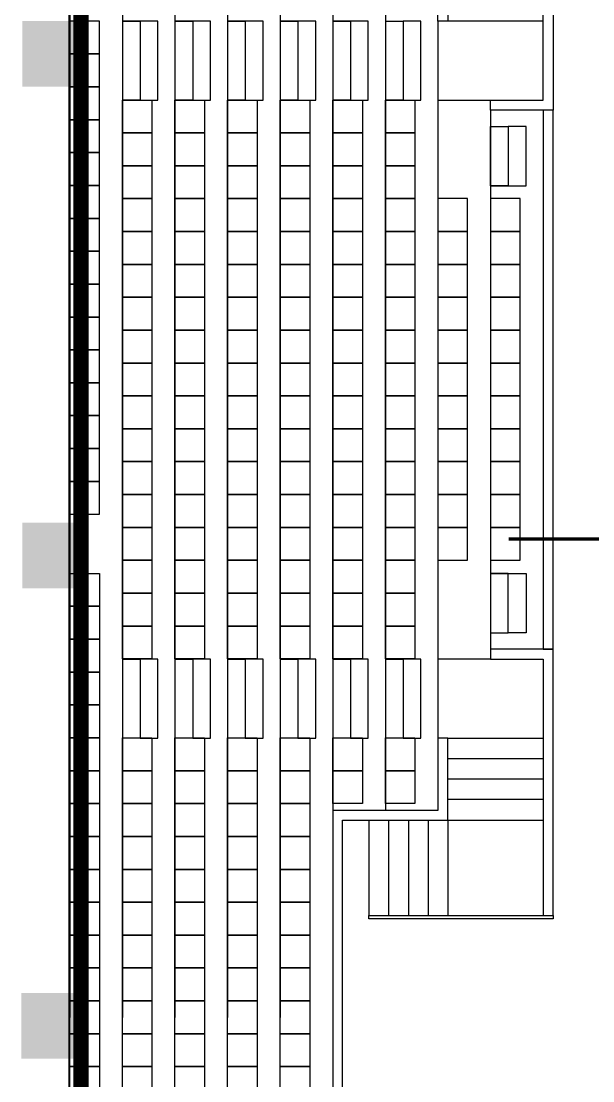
# Model space of a CAD drawing. Header units: millimetres. Extents: x -30921 to 91963, y -65754 to 26853.
# Drawn here: x -30921 to -22226, y -21783 to -5669 of the extents above; entities that cross this region are included whole.
import ezdxf

# ---------------------------------------------------------------- set-up
doc = ezdxf.new("R2010")
doc.units = ezdxf.units.MM
doc.header["$LTSCALE"] = 0.1
doc.header["$MEASUREMENT"] = 0
doc.linetypes.add('AXES2', pattern=[28.575, 19.05, -3.175, 3.175, -3.175])
doc.layers.get('0').update_dxf_attribs({"linetype": 'CONTINUOUS'})
doc.layers.add('BORN IN 90-Occultations', color=7, linetype='CONTINUOUS', lineweight=35)
for name, color, linetype in [('GRADIN ESCALIER', 7, 'CONTINUOUS'), ('GRADINS_FIXES_HAUT', 7, 'CONTINUOUS'), ('SALLE CONTOUR', 7, 'CONTINUOUS')]:
    doc.layers.add(name, color=color, linetype=linetype)

# ---------------------------------------------------------------- blocks, each defined once
blk = doc.blocks.new('BORN IN 90-nours-V2')
at = {"layer": 'BORN IN 90-Occultations', "color": 9, "linetype": 'AXES2', "const_width": 50}
blk.add_lwpolyline([(-12199.384, 844.871), (-23503.634, 844.871)], dxfattribs=at)

msp = doc.modelspace()

# ---------------------------------------------------------------- hatches: boundary and pattern name
at = {"layer": 'SALLE CONTOUR', "linetype": 'Continuous'}
for points in [[(-30901.57, -5665.793), (-30901.57, -6665.793), (-29901.57, -6665.793), (-29901.57, -5665.793)], [(-30903.809, -13293.908), (-30903.809, -14293.908), (-29903.809, -14293.908), (-29903.809, -13293.908)], [(-30921.117, -20445.325), (-30921.117, -21445.325), (-29921.117, -21445.325), (-29921.117, -20445.325)]]:
    msp.add_hatch(color=256, dxfattribs=at).paths.add_polyline_path(points)

# ---------------------------------------------------------------- linework, layer by layer
at = {"layer": 'GRADIN ESCALIER', "color": 7, "linetype": 'Continuous'}
for p, q in [((-27781.629, 8359.876), (-27781.629, -20820.124)), ((-26981.629, 8359.876), (-26981.629, -20820.124)), ((-26181.629, 8359.876), (-26181.629, -17670.124)), ((-28581.629, 8189.876), (-28581.629, -20820.124)), ((-29381.628, 5819.876), (-29381.628, -20820.124)), ((-30181.629, 1029.876), (-30181.629, -20820.124)), ((-30191.628, -42480.124), (-30191.628, 839.876)), ((-25381.628, -2770.124), (-25381.628, -17670.124)), ((-29111.629, -5670.124), (-29381.628, -5670.124)), ((-28311.629, -5670.124), (-28581.629, -5670.124)), ((-27511.628, -5670.124), (-27781.629, -5670.124)), ((-26711.629, -5670.124), (-26981.629, -5670.124)), ((-25911.629, -5670.124), (-26181.629, -5670.124)), ((-22981.629, -5670.124), (-24581.628, -5670.124)), ((-24581.628, -5670.124), (-24581.628, -16570.124)), ((-29111.629, -6870.124), (-29381.628, -6870.124)), ((-28311.629, -6870.124), (-28581.629, -6870.124)), ((-27511.628, -6870.124), (-27781.629, -6870.124)), ((-26711.629, -6870.124), (-26981.629, -6870.124)), ((-25911.629, -6870.124), (-26181.629, -6870.124)), ((-25111.629, -6870.124), (-25381.628, -6870.124)), ((-25111.629, -6870.124), (-25381.628, -6870.124)), ((-24581.628, -6870.124), (-23781.629, -6870.124)), ((-23781.629, -7020.124), (-23781.629, -15220.124)), ((-29111.629, -15370.124), (-29381.628, -15370.124)), ((-28311.629, -15370.124), (-28581.629, -15370.124)), ((-27511.628, -15370.124), (-27781.629, -15370.124)), ((-26711.629, -15370.124), (-26981.629, -15370.124)), ((-25911.629, -15370.124), (-26181.629, -15370.124)), ((-25111.629, -15370.124), (-25381.628, -15370.124)), ((-23781.629, -15370.124), (-24581.628, -15370.124)), ((-29111.629, -16570.124), (-29381.628, -16570.124)), ((-28311.629, -16570.124), (-28581.629, -16570.124)), ((-27511.628, -16570.124), (-27781.629, -16570.124)), ((-26711.629, -16570.124), (-26981.629, -16570.124)), ((-25911.629, -16570.124), (-26181.629, -16570.124)), ((-25111.629, -16570.124), (-25381.628, -16570.124)), ((-24431.629, -16570.124), (-22981.629, -16570.124)), ((-24431.629, -16880.124), (-22981.629, -16880.124)), ((-24431.629, -17190.124), (-22981.629, -17190.124)), ((-24431.629, -17500.124), (-22981.629, -17500.124)), ((-25631.628, -17820.124), (-25631.628, -19270.124)), ((-25331.628, -17820.124), (-25331.628, -19270.124)), ((-25031.629, -17820.124), (-25031.629, -19270.124)), ((-24731.629, -17820.124), (-24731.629, -19270.124)), ((-24431.629, -17820.124), (-24431.629, -19270.124)), ((-24431.629, -17820.124), (-22981.629, -17820.124)), ((-30181.629, -42660.124), (-30181.629, -20820.124)), ((-29381.628, -47450.124), (-29381.628, -20820.124)), ((-28581.629, -49820.124), (-28581.629, -20820.124)), ((-27781.629, -50000.124), (-27781.629, -20820.124)), ((-26981.629, -50000.124), (-26981.629, -20820.124))]:
    msp.add_line(p, q, dxfattribs=at)
for points in [[(-24581.628, 2829.876), (-24431.629, 2829.876), (-24431.629, -220.124), (-25231.629, -220.124), (-25231.629, -2620.124), (-24431.629, -2620.124), (-24431.629, -5670.124), (-24581.628, -5670.124), (-24581.628, -2770.124), (-25381.628, -2770.124), (-25381.628, -2620.124), (-25381.628, -220.124), (-25381.628, -70.124), (-24581.628, -70.124)], [(-23781.629, -6870.124), (-22981.629, -6870.124), (-22981.629, -3190.124), (-22831.628, -3190.124), (-22831.628, -7020.124), (-23781.629, -7020.124)], [(-22981.629, -15220.124), (-22831.628, -15220.124), (-22831.628, -7020.124), (-22981.629, -7020.124)], [(-23781.629, -15370.124), (-22981.629, -15370.124), (-22981.629, -19270.124), (-22831.628, -19270.124), (-22831.628, -15220.124), (-23781.629, -15220.124)], [(-24581.628, -25070.124), (-24431.629, -25070.124), (-24431.629, -23820.124), (-26031.629, -23820.124), (-26031.629, -17820.124), (-24431.629, -17820.124), (-24431.629, -16570.124), (-24581.628, -16570.124), (-24581.628, -17670.124), (-26181.629, -17670.124), (-26181.629, -17820.124), (-26181.629, -23820.124), (-26181.629, -23970.124), (-24581.628, -23970.124)], [(-22831.628, -19320.124), (-25631.628, -19320.124), (-25631.628, -19270.124), (-22831.628, -19270.124)]]:
    msp.add_lwpolyline(points, close=True, dxfattribs=at)
for points in [[(-29381.628, -5670.124), (-29111.629, -5670.124), (-29111.629, -6870.124), (-28841.629, -6870.124), (-28841.629, -5670.124), (-29111.629, -5670.124)], [(-28581.629, -5670.124), (-28311.629, -5670.124), (-28311.629, -6870.124), (-28041.628, -6870.124), (-28041.628, -5670.124), (-28311.629, -5670.124)], [(-27781.629, -5670.124), (-27511.628, -5670.124), (-27511.628, -6870.124), (-27241.628, -6870.124), (-27241.628, -5670.124), (-27511.628, -5670.124)], [(-26981.629, -5670.124), (-26711.629, -5670.124), (-26711.629, -6870.124), (-26441.628, -6870.124), (-26441.628, -5670.124), (-26711.629, -5670.124)], [(-26181.629, -5670.124), (-25911.629, -5670.124), (-25911.629, -6870.124), (-25641.629, -6870.124), (-25641.629, -5670.124), (-25911.629, -5670.124)], [(-25381.628, -5670.124), (-25111.629, -5670.124), (-25111.629, -6870.124), (-24841.629, -6870.124), (-24841.629, -5670.124), (-25111.629, -5670.124)], [(-23511.629, -8170.124), (-23781.629, -8170.124), (-23511.629, -8170.124), (-23781.629, -8170.124), (-23781.629, -7270.124), (-23511.629, -7270.124), (-23511.629, -8170.124), (-23241.628, -8170.124), (-23241.628, -7270.124), (-23511.629, -7270.124)], [(-23511.629, -14070.124), (-23781.629, -14070.124), (-23511.629, -14070.124), (-23781.629, -14070.124), (-23781.629, -14970.124), (-23511.629, -14970.124), (-23511.629, -14070.124), (-23241.628, -14070.124), (-23241.628, -14970.124), (-23511.629, -14970.124)], [(-29381.628, -15370.124), (-29111.629, -15370.124), (-29111.629, -16570.124), (-28841.629, -16570.124), (-28841.629, -15370.124), (-29111.629, -15370.124)], [(-28581.629, -15370.124), (-28311.629, -15370.124), (-28311.629, -16570.124), (-28041.628, -16570.124), (-28041.628, -15370.124), (-28311.629, -15370.124)], [(-27781.629, -15370.124), (-27511.628, -15370.124), (-27511.628, -16570.124), (-27241.628, -16570.124), (-27241.628, -15370.124), (-27511.628, -15370.124)], [(-26981.629, -15370.124), (-26711.629, -15370.124), (-26711.629, -16570.124), (-26441.628, -16570.124), (-26441.628, -15370.124), (-26711.629, -15370.124)], [(-26181.629, -15370.124), (-25911.629, -15370.124), (-25911.629, -16570.124), (-25641.629, -16570.124), (-25641.629, -15370.124), (-25911.629, -15370.124)], [(-25381.628, -15370.124), (-25111.629, -15370.124), (-25111.629, -16570.124), (-24841.629, -16570.124), (-24841.629, -15370.124), (-25111.629, -15370.124)]]:
    msp.add_lwpolyline(points, dxfattribs=at)
at = {"layer": 'GRADINS_FIXES_HAUT', "color": 7, "linetype": 'Continuous'}
for points in [[(-29731.629, -5667.124), (-30181.629, -5667.124), (-30181.629, -6167.124), (-29731.629, -6167.124)], [(-29731.629, -6167.124), (-30181.629, -6167.124), (-30181.629, -6667.124), (-29731.629, -6667.124)], [(-29731.629, -6667.124), (-30181.629, -6667.124), (-30181.629, -7167.124), (-29731.629, -7167.124)], [(-28931.629, -7367.124), (-29381.628, -7367.124), (-29381.628, -6867.124), (-28931.629, -6867.124)], [(-28131.628, -7367.124), (-28581.629, -7367.124), (-28581.629, -6867.124), (-28131.628, -6867.124)], [(-27331.628, -7367.124), (-27781.629, -7367.124), (-27781.629, -6867.124), (-27331.628, -6867.124)], [(-26531.629, -7367.124), (-26981.629, -7367.124), (-26981.629, -6867.124), (-26531.629, -6867.124)], [(-25731.629, -7367.124), (-26181.629, -7367.124), (-26181.629, -6867.124), (-25731.629, -6867.124)], [(-24931.629, -7367.124), (-25381.628, -7367.124), (-25381.628, -6867.124), (-24931.629, -6867.124)], [(-29731.629, -7167.124), (-30181.629, -7167.124), (-30181.629, -7667.124), (-29731.629, -7667.124)], [(-28931.629, -7867.124), (-29381.628, -7867.124), (-29381.628, -7367.124), (-28931.629, -7367.124)], [(-28131.628, -7867.124), (-28581.629, -7867.124), (-28581.629, -7367.124), (-28131.628, -7367.124)], [(-27331.628, -7867.124), (-27781.629, -7867.124), (-27781.629, -7367.124), (-27331.628, -7367.124)], [(-26531.629, -7867.124), (-26981.629, -7867.124), (-26981.629, -7367.124), (-26531.629, -7367.124)], [(-25731.629, -7867.124), (-26181.629, -7867.124), (-26181.629, -7367.124), (-25731.629, -7367.124)], [(-24931.629, -7867.124), (-25381.628, -7867.124), (-25381.628, -7367.124), (-24931.629, -7367.124)], [(-29731.629, -7667.124), (-30181.629, -7667.124), (-30181.629, -8167.124), (-29731.629, -8167.124)], [(-28931.629, -8367.124), (-29381.628, -8367.124), (-29381.628, -7867.124), (-28931.629, -7867.124)], [(-28131.628, -8367.124), (-28581.629, -8367.124), (-28581.629, -7867.124), (-28131.628, -7867.124)], [(-27331.628, -8367.124), (-27781.629, -8367.124), (-27781.629, -7867.124), (-27331.628, -7867.124)], [(-26531.629, -8367.124), (-26981.629, -8367.124), (-26981.629, -7867.124), (-26531.629, -7867.124)], [(-25731.629, -8367.124), (-26181.629, -8367.124), (-26181.629, -7867.124), (-25731.629, -7867.124)], [(-24931.629, -8367.124), (-25381.628, -8367.124), (-25381.628, -7867.124), (-24931.629, -7867.124)], [(-29731.629, -8167.124), (-30181.629, -8167.124), (-30181.629, -8667.124), (-29731.629, -8667.124)], [(-28931.629, -8867.124), (-29381.628, -8867.124), (-29381.628, -8367.124), (-28931.629, -8367.124)], [(-28131.628, -8867.124), (-28581.629, -8867.124), (-28581.629, -8367.124), (-28131.628, -8367.124)], [(-27331.628, -8867.124), (-27781.629, -8867.124), (-27781.629, -8367.124), (-27331.628, -8367.124)], [(-26531.629, -8867.124), (-26981.629, -8867.124), (-26981.629, -8367.124), (-26531.629, -8367.124)], [(-25731.629, -8867.124), (-26181.629, -8867.124), (-26181.629, -8367.124), (-25731.629, -8367.124)], [(-24931.629, -8867.124), (-25381.628, -8867.124), (-25381.628, -8367.124), (-24931.629, -8367.124)], [(-24131.628, -8367.124), (-24581.628, -8367.124), (-24581.628, -8867.124), (-24131.628, -8867.124)], [(-23331.628, -8367.124), (-23781.629, -8367.124), (-23781.629, -8867.124), (-23331.628, -8867.124)], [(-29731.629, -8667.124), (-30181.629, -8667.124), (-30181.629, -9167.124), (-29731.629, -9167.124)], [(-28931.629, -9367.124), (-29381.628, -9367.124), (-29381.628, -8867.124), (-28931.629, -8867.124)], [(-28131.628, -9367.124), (-28581.629, -9367.124), (-28581.629, -8867.124), (-28131.628, -8867.124)], [(-27331.628, -9367.124), (-27781.629, -9367.124), (-27781.629, -8867.124), (-27331.628, -8867.124)], [(-26531.629, -9367.124), (-26981.629, -9367.124), (-26981.629, -8867.124), (-26531.629, -8867.124)], [(-25731.629, -9367.124), (-26181.629, -9367.124), (-26181.629, -8867.124), (-25731.629, -8867.124)], [(-24931.629, -9367.124), (-25381.628, -9367.124), (-25381.628, -8867.124), (-24931.629, -8867.124)], [(-24131.628, -8867.124), (-24581.628, -8867.124), (-24581.628, -9367.124), (-24131.628, -9367.124)], [(-23331.628, -8867.124), (-23781.629, -8867.124), (-23781.629, -9367.124), (-23331.628, -9367.124)], [(-29731.629, -9167.124), (-30181.629, -9167.124), (-30181.629, -9667.124), (-29731.629, -9667.124)], [(-28931.629, -9867.124), (-29381.628, -9867.124), (-29381.628, -9367.124), (-28931.629, -9367.124)], [(-28131.628, -9867.124), (-28581.629, -9867.124), (-28581.629, -9367.124), (-28131.628, -9367.124)], [(-27331.628, -9867.124), (-27781.629, -9867.124), (-27781.629, -9367.124), (-27331.628, -9367.124)], [(-26531.629, -9867.124), (-26981.629, -9867.124), (-26981.629, -9367.124), (-26531.629, -9367.124)], [(-25731.629, -9867.124), (-26181.629, -9867.124), (-26181.629, -9367.124), (-25731.629, -9367.124)], [(-24931.629, -9867.124), (-25381.628, -9867.124), (-25381.628, -9367.124), (-24931.629, -9367.124)], [(-24131.628, -9367.124), (-24581.628, -9367.124), (-24581.628, -9867.124), (-24131.628, -9867.124)], [(-23331.628, -9367.124), (-23781.629, -9367.124), (-23781.629, -9867.124), (-23331.628, -9867.124)], [(-29731.629, -9667.124), (-30181.629, -9667.124), (-30181.629, -10167.124), (-29731.629, -10167.124)], [(-28931.629, -10367.124), (-29381.628, -10367.124), (-29381.628, -9867.124), (-28931.629, -9867.124)], [(-28131.628, -10367.124), (-28581.629, -10367.124), (-28581.629, -9867.124), (-28131.628, -9867.124)], [(-27331.628, -10367.124), (-27781.629, -10367.124), (-27781.629, -9867.124), (-27331.628, -9867.124)], [(-26531.629, -10367.124), (-26981.629, -10367.124), (-26981.629, -9867.124), (-26531.629, -9867.124)], [(-25731.629, -10367.124), (-26181.629, -10367.124), (-26181.629, -9867.124), (-25731.629, -9867.124)], [(-24931.629, -10367.124), (-25381.628, -10367.124), (-25381.628, -9867.124), (-24931.629, -9867.124)], [(-24131.628, -9867.124), (-24581.628, -9867.124), (-24581.628, -10367.124), (-24131.628, -10367.124)], [(-23331.628, -9867.124), (-23781.629, -9867.124), (-23781.629, -10367.124), (-23331.628, -10367.124)], [(-29731.629, -10167.124), (-30181.629, -10167.124), (-30181.629, -10667.124), (-29731.629, -10667.124)], [(-28931.629, -10867.124), (-29381.628, -10867.124), (-29381.628, -10367.124), (-28931.629, -10367.124)], [(-28131.628, -10867.124), (-28581.629, -10867.124), (-28581.629, -10367.124), (-28131.628, -10367.124)], [(-27331.628, -10867.124), (-27781.629, -10867.124), (-27781.629, -10367.124), (-27331.628, -10367.124)], [(-26531.629, -10867.124), (-26981.629, -10867.124), (-26981.629, -10367.124), (-26531.629, -10367.124)], [(-25731.629, -10867.124), (-26181.629, -10867.124), (-26181.629, -10367.124), (-25731.629, -10367.124)], [(-24931.629, -10867.124), (-25381.628, -10867.124), (-25381.628, -10367.124), (-24931.629, -10367.124)], [(-24131.628, -10367.124), (-24581.628, -10367.124), (-24581.628, -10867.124), (-24131.628, -10867.124)], [(-23331.628, -10367.124), (-23781.629, -10367.124), (-23781.629, -10867.124), (-23331.628, -10867.124)], [(-29731.629, -10667.124), (-30181.629, -10667.124), (-30181.629, -11167.124), (-29731.629, -11167.124)], [(-28931.629, -11367.124), (-29381.628, -11367.124), (-29381.628, -10867.124), (-28931.629, -10867.124)], [(-28131.628, -11367.124), (-28581.629, -11367.124), (-28581.629, -10867.124), (-28131.628, -10867.124)], [(-27331.628, -11367.124), (-27781.629, -11367.124), (-27781.629, -10867.124), (-27331.628, -10867.124)], [(-26531.629, -11367.124), (-26981.629, -11367.124), (-26981.629, -10867.124), (-26531.629, -10867.124)], [(-25731.629, -11367.124), (-26181.629, -11367.124), (-26181.629, -10867.124), (-25731.629, -10867.124)], [(-24931.629, -11367.124), (-25381.628, -11367.124), (-25381.628, -10867.124), (-24931.629, -10867.124)], [(-24131.628, -10867.124), (-24581.628, -10867.124), (-24581.628, -11367.124), (-24131.628, -11367.124)], [(-23331.628, -10867.124), (-23781.629, -10867.124), (-23781.629, -11367.124), (-23331.628, -11367.124)], [(-29731.629, -11167.124), (-30181.629, -11167.124), (-30181.629, -11667.124), (-29731.629, -11667.124)], [(-28931.629, -11867.124), (-29381.628, -11867.124), (-29381.628, -11367.124), (-28931.629, -11367.124)], [(-28131.628, -11867.124), (-28581.629, -11867.124), (-28581.629, -11367.124), (-28131.628, -11367.124)], [(-27331.628, -11867.124), (-27781.629, -11867.124), (-27781.629, -11367.124), (-27331.628, -11367.124)], [(-26531.629, -11867.124), (-26981.629, -11867.124), (-26981.629, -11367.124), (-26531.629, -11367.124)], [(-25731.629, -11867.124), (-26181.629, -11867.124), (-26181.629, -11367.124), (-25731.629, -11367.124)], [(-24931.629, -11867.124), (-25381.628, -11867.124), (-25381.628, -11367.124), (-24931.629, -11367.124)], [(-24131.628, -11367.124), (-24581.628, -11367.124), (-24581.628, -11867.124), (-24131.628, -11867.124)], [(-23331.628, -11367.124), (-23781.629, -11367.124), (-23781.629, -11867.124), (-23331.628, -11867.124)], [(-29731.629, -11667.124), (-30181.629, -11667.124), (-30181.629, -12167.124), (-29731.629, -12167.124)], [(-28931.629, -12367.124), (-29381.628, -12367.124), (-29381.628, -11867.124), (-28931.629, -11867.124)], [(-28131.628, -12367.124), (-28581.629, -12367.124), (-28581.629, -11867.124), (-28131.628, -11867.124)], [(-27331.628, -12367.124), (-27781.629, -12367.124), (-27781.629, -11867.124), (-27331.628, -11867.124)], [(-26531.629, -12367.124), (-26981.629, -12367.124), (-26981.629, -11867.124), (-26531.629, -11867.124)], [(-25731.629, -12367.124), (-26181.629, -12367.124), (-26181.629, -11867.124), (-25731.629, -11867.124)], [(-24931.629, -12367.124), (-25381.628, -12367.124), (-25381.628, -11867.124), (-24931.629, -11867.124)], [(-24131.628, -11867.124), (-24581.628, -11867.124), (-24581.628, -12367.124), (-24131.628, -12367.124)], [(-23331.628, -11867.124), (-23781.629, -11867.124), (-23781.629, -12367.124), (-23331.628, -12367.124)], [(-29731.629, -12167.124), (-30181.629, -12167.124), (-30181.629, -12667.124), (-29731.629, -12667.124)], [(-28931.629, -12867.124), (-29381.628, -12867.124), (-29381.628, -12367.124), (-28931.629, -12367.124)], [(-28131.628, -12867.124), (-28581.629, -12867.124), (-28581.629, -12367.124), (-28131.628, -12367.124)], [(-27331.628, -12867.124), (-27781.629, -12867.124), (-27781.629, -12367.124), (-27331.628, -12367.124)], [(-26531.629, -12867.124), (-26981.629, -12867.124), (-26981.629, -12367.124), (-26531.629, -12367.124)], [(-25731.629, -12867.124), (-26181.629, -12867.124), (-26181.629, -12367.124), (-25731.629, -12367.124)], [(-24931.629, -12867.124), (-25381.628, -12867.124), (-25381.628, -12367.124), (-24931.629, -12367.124)], [(-24131.628, -12367.124), (-24581.628, -12367.124), (-24581.628, -12867.124), (-24131.628, -12867.124)], [(-23331.628, -12367.124), (-23781.629, -12367.124), (-23781.629, -12867.124), (-23331.628, -12867.124)], [(-29731.629, -12667.124), (-30181.629, -12667.124), (-30181.629, -13167.124), (-29731.629, -13167.124)], [(-28931.629, -13367.124), (-29381.628, -13367.124), (-29381.628, -12867.124), (-28931.629, -12867.124)], [(-28131.628, -13367.124), (-28581.629, -13367.124), (-28581.629, -12867.124), (-28131.628, -12867.124)], [(-27331.628, -13367.124), (-27781.629, -13367.124), (-27781.629, -12867.124), (-27331.628, -12867.124)], [(-26531.629, -13367.124), (-26981.629, -13367.124), (-26981.629, -12867.124), (-26531.629, -12867.124)], [(-25731.629, -13367.124), (-26181.629, -13367.124), (-26181.629, -12867.124), (-25731.629, -12867.124)], [(-24931.629, -13367.124), (-25381.628, -13367.124), (-25381.628, -12867.124), (-24931.629, -12867.124)], [(-24131.628, -12867.124), (-24581.628, -12867.124), (-24581.628, -13367.124), (-24131.628, -13367.124)], [(-23331.628, -12867.124), (-23781.629, -12867.124), (-23781.629, -13367.124), (-23331.628, -13367.124)], [(-28931.629, -13867.124), (-29381.628, -13867.124), (-29381.628, -13367.124), (-28931.629, -13367.124)], [(-28131.628, -13867.124), (-28581.629, -13867.124), (-28581.629, -13367.124), (-28131.628, -13367.124)], [(-27331.628, -13867.124), (-27781.629, -13867.124), (-27781.629, -13367.124), (-27331.628, -13367.124)], [(-26531.629, -13867.124), (-26981.629, -13867.124), (-26981.629, -13367.124), (-26531.629, -13367.124)], [(-25731.629, -13867.124), (-26181.629, -13867.124), (-26181.629, -13367.124), (-25731.629, -13367.124)], [(-24931.629, -13867.124), (-25381.628, -13867.124), (-25381.628, -13367.124), (-24931.629, -13367.124)], [(-24131.628, -13367.124), (-24581.628, -13367.124), (-24581.628, -13867.124), (-24131.628, -13867.124)], [(-23331.628, -13367.124), (-23781.629, -13367.124), (-23781.629, -13867.124), (-23331.628, -13867.124)], [(-28931.629, -14367.124), (-29381.628, -14367.124), (-29381.628, -13867.124), (-28931.629, -13867.124)], [(-28131.628, -14367.124), (-28581.629, -14367.124), (-28581.629, -13867.124), (-28131.628, -13867.124)], [(-27331.628, -14367.124), (-27781.629, -14367.124), (-27781.629, -13867.124), (-27331.628, -13867.124)], [(-26531.629, -14367.124), (-26981.629, -14367.124), (-26981.629, -13867.124), (-26531.629, -13867.124)], [(-25731.629, -14367.124), (-26181.629, -14367.124), (-26181.629, -13867.124), (-25731.629, -13867.124)], [(-24931.629, -14367.124), (-25381.628, -14367.124), (-25381.628, -13867.124), (-24931.629, -13867.124)], [(-29731.629, -14567.124), (-30181.629, -14567.124), (-30181.629, -14067.124), (-29731.629, -14067.124)], [(-28931.629, -14867.124), (-29381.628, -14867.124), (-29381.628, -14367.124), (-28931.629, -14367.124)], [(-28131.628, -14867.124), (-28581.629, -14867.124), (-28581.629, -14367.124), (-28131.628, -14367.124)], [(-27331.628, -14867.124), (-27781.629, -14867.124), (-27781.629, -14367.124), (-27331.628, -14367.124)], [(-26531.629, -14867.124), (-26981.629, -14867.124), (-26981.629, -14367.124), (-26531.629, -14367.124)], [(-25731.629, -14867.124), (-26181.629, -14867.124), (-26181.629, -14367.124), (-25731.629, -14367.124)], [(-24931.629, -14867.124), (-25381.628, -14867.124), (-25381.628, -14367.124), (-24931.629, -14367.124)], [(-29731.629, -15067.124), (-30181.629, -15067.124), (-30181.629, -14567.124), (-29731.629, -14567.124)], [(-28931.629, -15367.124), (-29381.628, -15367.124), (-29381.628, -14867.124), (-28931.629, -14867.124)], [(-28131.628, -15367.124), (-28581.629, -15367.124), (-28581.629, -14867.124), (-28131.628, -14867.124)], [(-27331.628, -15367.124), (-27781.629, -15367.124), (-27781.629, -14867.124), (-27331.628, -14867.124)], [(-26531.629, -15367.124), (-26981.629, -15367.124), (-26981.629, -14867.124), (-26531.629, -14867.124)], [(-25731.629, -15367.124), (-26181.629, -15367.124), (-26181.629, -14867.124), (-25731.629, -14867.124)], [(-24931.629, -15367.124), (-25381.628, -15367.124), (-25381.628, -14867.124), (-24931.629, -14867.124)], [(-29731.629, -15567.124), (-30181.629, -15567.124), (-30181.629, -15067.124), (-29731.629, -15067.124)], [(-29731.629, -16067.124), (-30181.629, -16067.124), (-30181.629, -15567.124), (-29731.629, -15567.124)], [(-29731.629, -16567.124), (-30181.629, -16567.124), (-30181.629, -16067.124), (-29731.629, -16067.124)], [(-29731.629, -17067.124), (-30181.629, -17067.124), (-30181.629, -16567.124), (-29731.629, -16567.124)], [(-28931.629, -17067.124), (-29381.628, -17067.124), (-29381.628, -16567.124), (-28931.629, -16567.124)], [(-28131.628, -17067.124), (-28581.629, -17067.124), (-28581.629, -16567.124), (-28131.628, -16567.124)], [(-27331.628, -17067.124), (-27781.629, -17067.124), (-27781.629, -16567.124), (-27331.628, -16567.124)], [(-26531.629, -17067.124), (-26981.629, -17067.124), (-26981.629, -16567.124), (-26531.629, -16567.124)], [(-25731.629, -17067.124), (-26181.629, -17067.124), (-26181.629, -16567.124), (-25731.629, -16567.124)], [(-24931.629, -17067.124), (-25381.628, -17067.124), (-25381.628, -16567.124), (-24931.629, -16567.124)], [(-29731.629, -17567.124), (-30181.629, -17567.124), (-30181.629, -17067.124), (-29731.629, -17067.124)], [(-28931.629, -17567.124), (-29381.628, -17567.124), (-29381.628, -17067.124), (-28931.629, -17067.124)], [(-28131.628, -17567.124), (-28581.629, -17567.124), (-28581.629, -17067.124), (-28131.628, -17067.124)], [(-27331.628, -17567.124), (-27781.629, -17567.124), (-27781.629, -17067.124), (-27331.628, -17067.124)], [(-26531.629, -17567.124), (-26981.629, -17567.124), (-26981.629, -17067.124), (-26531.629, -17067.124)], [(-25731.629, -17567.124), (-26181.629, -17567.124), (-26181.629, -17067.124), (-25731.629, -17067.124)], [(-24931.629, -17567.124), (-25381.628, -17567.124), (-25381.628, -17067.124), (-24931.629, -17067.124)], [(-29731.629, -18067.124), (-30181.629, -18067.124), (-30181.629, -17567.124), (-29731.629, -17567.124)], [(-28931.629, -18067.124), (-29381.628, -18067.124), (-29381.628, -17567.124), (-28931.629, -17567.124)], [(-28131.628, -18067.124), (-28581.629, -18067.124), (-28581.629, -17567.124), (-28131.628, -17567.124)], [(-27331.628, -18067.124), (-27781.629, -18067.124), (-27781.629, -17567.124), (-27331.628, -17567.124)], [(-26531.629, -18067.124), (-26981.629, -18067.124), (-26981.629, -17567.124), (-26531.629, -17567.124)], [(-29731.629, -18567.124), (-30181.629, -18567.124), (-30181.629, -18067.124), (-29731.629, -18067.124)], [(-28931.629, -18567.124), (-29381.628, -18567.124), (-29381.628, -18067.124), (-28931.629, -18067.124)], [(-28131.628, -18567.124), (-28581.629, -18567.124), (-28581.629, -18067.124), (-28131.628, -18067.124)], [(-27331.628, -18567.124), (-27781.629, -18567.124), (-27781.629, -18067.124), (-27331.628, -18067.124)], [(-26531.629, -18567.124), (-26981.629, -18567.124), (-26981.629, -18067.124), (-26531.629, -18067.124)], [(-29731.629, -19067.124), (-30181.629, -19067.124), (-30181.629, -18567.124), (-29731.629, -18567.124)], [(-28931.629, -19067.124), (-29381.628, -19067.124), (-29381.628, -18567.124), (-28931.629, -18567.124)], [(-28131.628, -19067.124), (-28581.629, -19067.124), (-28581.629, -18567.124), (-28131.628, -18567.124)], [(-27331.628, -19067.124), (-27781.629, -19067.124), (-27781.629, -18567.124), (-27331.628, -18567.124)], [(-26531.629, -19067.124), (-26981.629, -19067.124), (-26981.629, -18567.124), (-26531.629, -18567.124)], [(-29731.629, -19567.124), (-30181.629, -19567.124), (-30181.629, -19067.124), (-29731.629, -19067.124)], [(-28931.629, -19567.124), (-29381.628, -19567.124), (-29381.628, -19067.124), (-28931.629, -19067.124)], [(-28131.628, -19567.124), (-28581.629, -19567.124), (-28581.629, -19067.124), (-28131.628, -19067.124)], [(-27331.628, -19567.124), (-27781.629, -19567.124), (-27781.629, -19067.124), (-27331.628, -19067.124)], [(-26531.629, -19567.124), (-26981.629, -19567.124), (-26981.629, -19067.124), (-26531.629, -19067.124)], [(-29731.629, -20067.124), (-30181.629, -20067.124), (-30181.629, -19567.124), (-29731.629, -19567.124)], [(-28931.629, -20067.124), (-29381.628, -20067.124), (-29381.628, -19567.124), (-28931.629, -19567.124)], [(-28131.628, -20067.124), (-28581.629, -20067.124), (-28581.629, -19567.124), (-28131.628, -19567.124)], [(-27331.628, -20067.124), (-27781.629, -20067.124), (-27781.629, -19567.124), (-27331.628, -19567.124)], [(-26531.629, -20067.124), (-26981.629, -20067.124), (-26981.629, -19567.124), (-26531.629, -19567.124)], [(-29731.629, -20567.124), (-30181.629, -20567.124), (-30181.629, -20067.124), (-29731.629, -20067.124)], [(-28931.629, -20567.124), (-29381.628, -20567.124), (-29381.628, -20067.124), (-28931.629, -20067.124)], [(-28131.628, -20567.124), (-28581.629, -20567.124), (-28581.629, -20067.124), (-28131.628, -20067.124)], [(-27331.628, -20567.124), (-27781.629, -20567.124), (-27781.629, -20067.124), (-27331.628, -20067.124)], [(-26531.629, -20567.124), (-26981.629, -20567.124), (-26981.629, -20067.124), (-26531.629, -20067.124)], [(-29731.629, -21067.124), (-30181.629, -21067.124), (-30181.629, -20567.124), (-29731.629, -20567.124)], [(-28931.629, -21067.124), (-29381.628, -21067.124), (-29381.628, -20567.124), (-28931.629, -20567.124)], [(-28131.628, -21067.124), (-28581.629, -21067.124), (-28581.629, -20567.124), (-28131.628, -20567.124)], [(-27331.628, -21067.124), (-27781.629, -21067.124), (-27781.629, -20567.124), (-27331.628, -20567.124)], [(-26531.629, -21067.124), (-26981.629, -21067.124), (-26981.629, -20567.124), (-26531.629, -20567.124)], [(-29731.629, -21567.124), (-30181.629, -21567.124), (-30181.629, -21067.124), (-29731.629, -21067.124)], [(-28931.629, -21567.124), (-29381.628, -21567.124), (-29381.628, -21067.124), (-28931.629, -21067.124)], [(-28131.628, -21567.124), (-28581.629, -21567.124), (-28581.629, -21067.124), (-28131.628, -21067.124)], [(-27331.628, -21567.124), (-27781.629, -21567.124), (-27781.629, -21067.124), (-27331.628, -21067.124)], [(-26531.629, -21567.124), (-26981.629, -21567.124), (-26981.629, -21067.124), (-26531.629, -21067.124)], [(-29731.629, -22067.124), (-30181.629, -22067.124), (-30181.629, -21567.124), (-29731.629, -21567.124)], [(-28931.629, -22067.124), (-29381.628, -22067.124), (-29381.628, -21567.124), (-28931.629, -21567.124)], [(-28131.628, -22067.124), (-28581.629, -22067.124), (-28581.629, -21567.124), (-28131.628, -21567.124)], [(-27331.628, -22067.124), (-27781.629, -22067.124), (-27781.629, -21567.124), (-27331.628, -21567.124)], [(-26531.629, -22067.124), (-26981.629, -22067.124), (-26981.629, -21567.124), (-26531.629, -21567.124)]]:
    msp.add_lwpolyline(points, close=True, dxfattribs=at)
at = {"layer": 'SALLE CONTOUR', "color": 7, "linetype": 'Continuous', "const_width": 234.696}
msp.add_lwpolyline([(-30011.628, -40637.124), (-30011.628, -937.124)], dxfattribs=at)

# ---------------------------------------------------------------- block references
at = {"linetype": 'Continuous'}
msp.add_blockref('BORN IN 90-nours-V2', (-0.129, -14387.952), dxfattribs=at)

doc.saveas('drawing.dxf')
